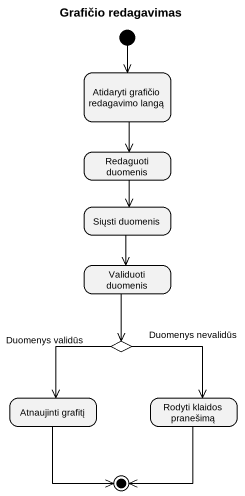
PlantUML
@startuml
title Grafičio redagavimas
hide empty description
state "Atidaryti grafičio redagavimo langą" as Atidaryti_grafičio
state "Redaguoti duomenis" as Redaguoti_duomenis
state "Siųsti duomenis" as Siųsti_duomenis
state "Validuoti duomenis" as Validuoti_duomenis
state choice1 <<choice>>
state "Atnaujinti grafitį" as Atnaujinti_grafitį
state "Rodyti klaidos pranešimą" as Rodyti_klaidos_pranešimą
[*] --> Atidaryti_grafičio
Atidaryti_grafičio --> Redaguoti_duomenis
Redaguoti_duomenis --> Siųsti_duomenis
Siųsti_duomenis --> Validuoti_duomenis
Validuoti_duomenis --> choice1
choice1 --> Atnaujinti_grafitį : Duomenys validūs
choice1 --> Rodyti_klaidos_pranešimą : Duomenys nevalidūs
Atnaujinti_grafitį --> [*]
Rodyti_klaidos_pranešimą --> [*]
@enduml
